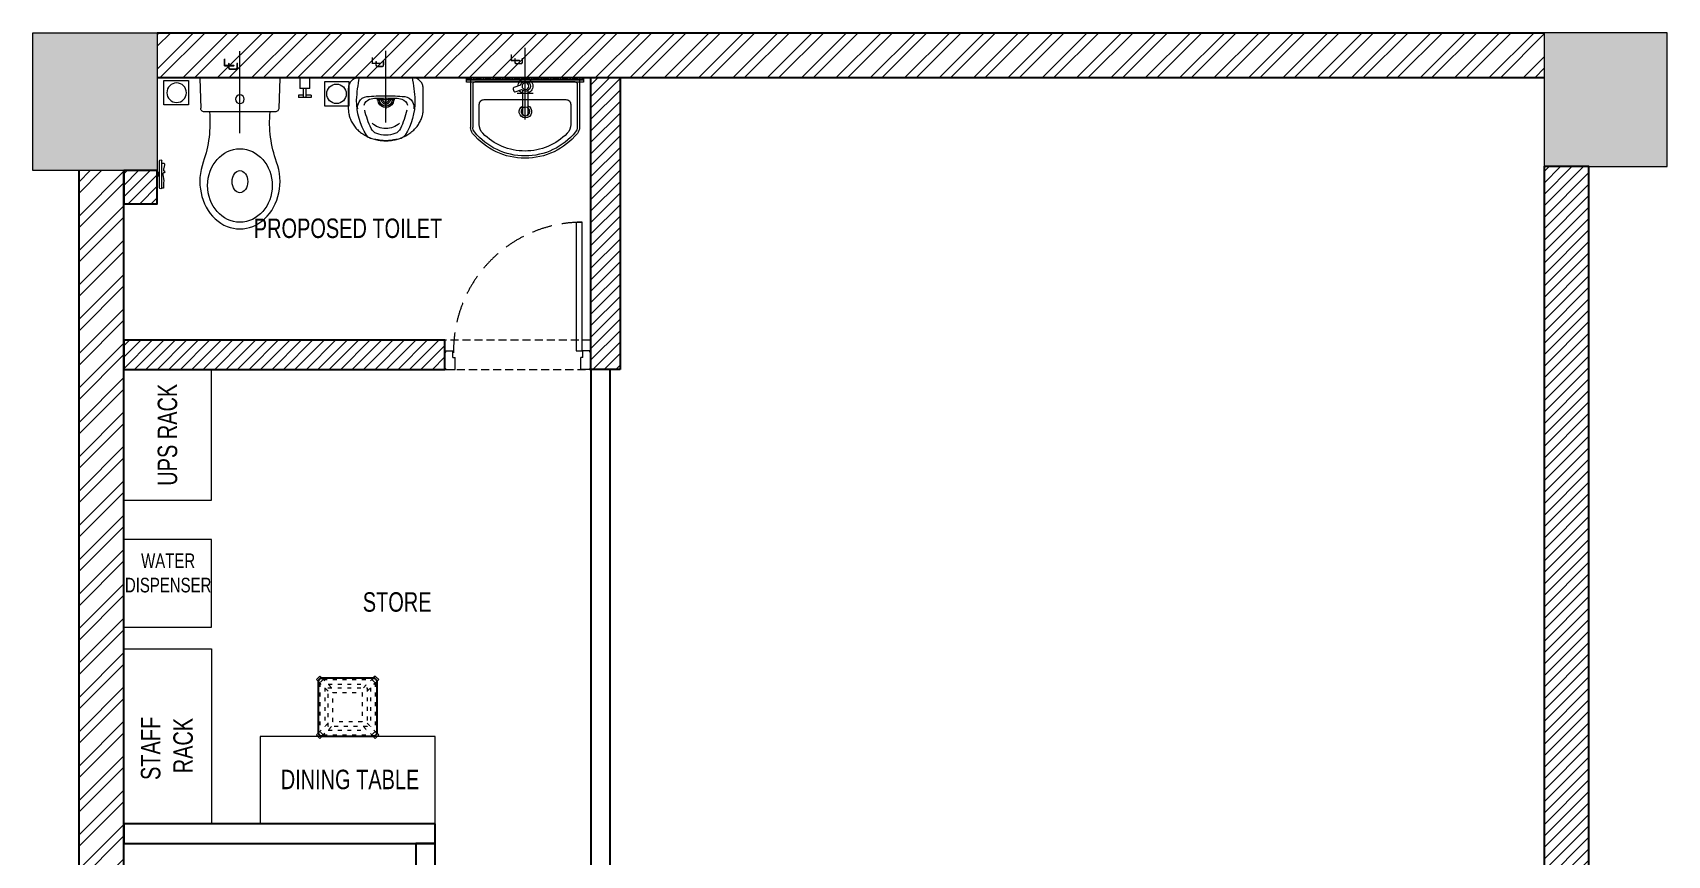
# Model space of a CAD drawing. Header units: feet. Extents: x 2962375 to 2970774, y -5767548 to -5746399.
# Drawn here: x 2962375 to 2970774, y -5750624 to -5746399 of the extents above; entities that cross this region are included whole.
import ezdxf

# ---------------------------------------------------------------- set-up
doc = ezdxf.new("R2010")
doc.units = ezdxf.units.FT
doc.header["$LTSCALE"] = 33
doc.header["$MEASUREMENT"] = 0
for name, pattern in [('a_p6_plan_L18$0$HIDDEN', [0.375, 0.25, -0.125]), ('ACAD_ISO03W100', [30, 12, -18]), ('CENTER', [2, 1.25, -0.25, 0.25, -0.25]), ('DOT2', [0.125, 0, -0.125]), ('HIDDEN', [9.525, 6.35, -3.175]), ('HIDDEN2', [4.7625, 3.175, -1.5875])]:
    doc.linetypes.add(name, pattern=pattern)
for name, color, linetype, lineweight in [('A-COL', 243, 'Continuous', 9), ('centerline-toilets', 2, 'CENTER', 13), ('column hatch', 5, 'Continuous', 0), ('Door', 2, 'Continuous', 13), ('ele', 252, 'Continuous', 13), ('Fhitting', 152, 'Continuous', 30), ('LENS-CURTAIN', 5, 'a_p6_plan_L18$0$HIDDEN', 9), ('LENS-DIM', 252, 'Continuous', 5), ('LENS-DOOR', 34, 'Continuous', 20), ('LENS-PARTITION', 21, 'Continuous', 25), ('LENS-TEXT', 31, 'Continuous', 5), ('LK-FF&E WALL', 1, 'Continuous', 9), ('LN-ELEVATION-1', 81, 'Continuous', 25), ('LN-ELEVATION-3', 125, 'Continuous', 18), ('LN-ELEVATION-5', 167, 'Continuous', 5), ('LN-HATCH', 251, 'Continuous', 0), ('Mirror', 150, 'Continuous', 20), ('Panelling', 65, 'Continuous', 18), ('PARTITION', 22, 'Continuous', 30), ('Toilet', 5, 'Continuous', 9)]:
    doc.layers.add(name, color=color, linetype=linetype, lineweight=lineweight)
doc.layers.add('A-WALL', color=1, linetype='Continuous')
doc.styles.add('LK TXT', font='GILC____.TTF', dxfattribs={"height": 100})
doc.styles.get("Standard").update_dxf_attribs({"font": 'GILC____.TTF'})

# ---------------------------------------------------------------- blocks, each defined once
blk = doc.blocks.new('Stool')
at = {"layer": 'LN-ELEVATION-1', "ltscale": 0.5}
blk.add_lwpolyline([(-130, 300), (130, 300, -0.414214), (150, 280), (150, 20, -0.414214), (130, 0), (-130, 0, -0.414214), (-150, 20), (-150, 280, -0.414214)], format="xyb", close=True, dxfattribs=at)
at = {"layer": 'LN-ELEVATION-3', "linetype": 'ACAD_ISO03W100', "ltscale": 0.05}
for p, q in [((-100, 232.3), (-142.4, 274.7)), ((-142.4, 274.7), (-142.4, 25.3)), ((-82.3, 250), (-124.7, 292.4)), ((-124.7, 292.4), (124.7, 292.4)), ((-99.7, 267.4), (99.7, 267.4)), ((82.3, 250), (124.7, 292.4)), ((100, 232.3), (142.4, 274.7)), ((142.4, 274.7), (142.4, 25.3)), ((-117.4, 249.7), (-117.4, 50.3)), ((117.4, 249.7), (117.4, 50.3)), ((-100, 67.7), (-142.4, 25.3)), ((-82.3, 50), (-124.7, 7.6)), ((-124.7, 7.6), (124.7, 7.6)), ((-99.7, 32.6), (99.7, 32.6)), ((82.3, 50), (124.7, 7.6)), ((100, 67.7), (142.4, 25.3))]:
    blk.add_line(p, q, dxfattribs=at)
for points in [[(-132.2, 299.9), (-124.7, 292.4), (-142.4, 274.7), (-149.9, 282.2)], [(132.2, 299.9), (124.7, 292.4), (142.4, 274.7), (149.9, 282.2)], [(-132.2, 0.1), (-124.7, 7.6), (-142.4, 25.3), (-149.9, 17.8)], [(132.2, 0.1), (124.7, 7.6), (142.4, 25.3), (149.9, 17.8)]]:
    blk.add_lwpolyline(points, dxfattribs=at)
for points in [[(-100, 250), (100, 250), (100, 50), (-100, 50)], [(-75, 225), (75, 225), (75, 75), (-75, 75)]]:
    blk.add_lwpolyline(points, close=True, dxfattribs=at)
at = {"layer": 'LN-ELEVATION-5', "ltscale": 0.5}
for points in [[(-149.9, 282.2), (-160.1, 292.4), (-142.4, 310.1), (-132.2, 299.9)], [(149.9, 282.2), (160.1, 292.4), (142.4, 310.1), (132.2, 299.9)], [(-149.9, 17.8), (-160.1, 7.6), (-142.4, -10.1), (-132.2, 0.1)], [(149.9, 17.8), (160.1, 7.6), (142.4, -10.1), (132.2, 0.1)]]:
    blk.add_lwpolyline(points, dxfattribs=at)
blk = doc.blocks.new('Wash Basin')
at = {"layer": 'PARTITION', "lineweight": 9}
h = blk.add_hatch(dxfattribs=at)
h.set_pattern_fill('ANSI38', color=256, scale=70, angle=990, style=0, double=1)
h.set_pattern_definition([(315, (-64.7135, -33.325), (6.18718, 6.18718), []), (45, (-64.7135, -33.325), (6.18718, 18.56155), [21.875, -13.125])])
h.paths.add_polyline_path([(300.1, -22), (-300.1, -22), (-300.1, -34), (300.1, -34)])
at = {"layer": 'centerline-toilets', "linetype": 'HIDDEN', "ltscale": 10}
blk.add_line((0, -238.1), (0, 129.8), dxfattribs=at)
at = {"layer": 'Mirror', "ltscale": 0.5}
blk.add_lwpolyline([(-300.1, -34), (-300.1, -46), (300.1, -46), (300.1, -34)], close=True, dxfattribs=at)
at = {"layer": 'Panelling', "lineweight": 9}
blk.add_lwpolyline([(-300.1, -22), (-300.1, -34), (300.1, -34), (300.1, -22)], close=True, dxfattribs=at)
at = {"layer": 'Toilet', "ltscale": 100}
for p, q in [((-280, -32), (-280, -278.3)), ((-270, -22), (270, -22)), ((-268, -55), (-268, -278.3)), ((-258, -45), (258, -45)), ((268, -55), (268, -278.3)), ((280, -32), (280, -278.3)), ((-14.8, -88.6), (-14.6, -207.9)), ((11, -207.9), (10.8, -88.6))]:
    blk.add_line(p, q, dxfattribs=at)
blk.add_lwpolyline([(23.1, -61.6), (57.7, -73.5, -0.414214), (61.4, -81.2), (57.5, -92.5, -0.414214), (49.9, -96.2), (16.1, -84.6)], format="xyb", dxfattribs=at)
blk.add_lwpolyline([(-235, -264, 0.191896), (-217.2, -308.7, 0.420236), (217.2, -308.7, 0.191896), (235, -264), (235, -160.5, 0.414214), (210, -135.5), (-210, -135.5, 0.414214), (-235, -160.5)], format="xyb", close=True, dxfattribs=at)
blk.add_lwpolyline([(40.7, -103.2), (-41.1, -103.2)], dxfattribs=at)
for centre, radius in [((-2, -66.5), 17.5), ((-2, -196.8), 22.5)]:
    blk.add_circle(centre, radius, dxfattribs=at)
for centre, radius, start, end in [((-270, -32), 10, 90, 180), ((-258, -55), 10, 90, 180), ((258, -55), 10, 0, 90), ((270, -32), 10, 0, 90), ((-2, -197.1), 32.1, 113.08975, 66.24598), ((-2, -196.8), 20.5, 128.04034, 237.28993), ((-2, -196.8), 20.5, 304.47329, 50.73323), ((-230, -278.3), 50, 180, 218.44606), ((0, -89.3), 347.7, 219.28258, 320.71742), ((-230, -278.3), 38, 180, 218.44606), ((0, -89.3), 335.7, 219.31295, 320.68705), ((230, -278.3), 38, 321.55394, 0), ((230, -278.3), 50, 321.55394, 0)]:
    blk.add_arc(centre, radius, start, end, dxfattribs=at)
for centre, major_axis, start_param, end_param in [((-2, -66.5), (0, 38.3), 4.720493, 9.081982), ((-2, -66.5), (-0.2, -25.6), 1.769108, 7.074098), ((-2, -66.5), (0, 38.3), 3.484555, 4.083576), ((-1.8, -207.9), (-9.04, 9.04), 0.785398, 3.926991)]:
    blk.add_ellipse(centre, major_axis=major_axis, ratio=1, start_param=start_param, end_param=end_param, dxfattribs=at)
at = {"layer": 'centerline-toilets', "linetype": 'DOT2', "insert": (33.3, 61.8), "char_height": 75, "width": 495.827, "attachment_point": 5, "rotation": 90}
blk.add_mtext('{\\fISOCPEUR|b0|i0|c0|p34;℄}', dxfattribs=at)
blk = doc.blocks.new('DLF-RSP-AR-CD-DWG-4DT-3113$0$X-TYPICAL TOILET UPPER FLOORS - 02$0$urinals')
at = {"layer": 'Toilet'}
for p, q in [((0, -15.6), (0, 8.3)), ((-46.1, -115), (46.1, -115)), ((0, -105.4), (0, -161.1))]:
    blk.add_line(p, q, dxfattribs=at)
blk.add_lwpolyline([(135, 0), (-135, 0, 0.036949), (-150, -116.2, 0.138094), (-99.8, -297.1, 0.221721), (-52, -317.9, 0.062656), (0, -325, 0.062656), (52, -317.9, 0.221721), (99.8, -297.1, 0.138094), (150, -116.2, 0.036949)], format="xyb", close=True, dxfattribs=at)
for centre, radius, start, end in [((-91, -152.7), 53.8, 148.48683, 188.64011), ((-94.3, -144.9), 47.1, 93.37082, 154.48244), ((-71.4, -149.9), 40.2, 106.70156, 169.72504), ((3.2, -1238.2), 1144.7, 90.16247, 95.02645), ((-50.5, -225.3), 118.5, 89.54541, 105.88575), ((-0.1, -996.2), 890.8, 89.99178, 93.18195), ((0, -115), 40, 167.42797, 12.57203), ((0, -115), 33, 164.1814, 15.8186), ((0, -115), 32, 163.60493, 16.39507), ((0, -115), 22.6, 155.66533, 24.33467), ((0, -115), 14.7, 139.91088, 40.08912), ((-3.2, -1238.2), 1144.7, 84.97355, 89.83753), ((0.1, -996.2), 890.8, 86.81805, 90.00822), ((50.5, -225.3), 118.5, 74.11425, 90.45459), ((71.4, -149.9), 40.2, 10.27496, 73.29844), ((94.3, -144.9), 47.1, 25.51756, 86.62918), ((91, -152.7), 53.8, 351.35989, 31.51317), ((413.9, -38.4), 538.2, 193.99399, 204.56321), ((-1.6, -165.3), 97.6, 225, 270.9552), ((1.6, -165.3), 97.6, 269.0448, 315), ((-413.9, -38.4), 538.2, 335.43679, 346.00601), ((-30.1, -241.3), 50, 204.56321, 250.46064), ((-1.5, -160.9), 135.4, 250.46064, 270.64918), ((1.5, -160.9), 135.4, 269.35082, 289.53936), ((30.1, -241.3), 50, 289.53936, 335.43679)]:
    blk.add_arc(centre, radius, start, end, dxfattribs=at)
blk.add_open_spline([(135, 0), (105.3, 0), (75.7, 0), (-13.3, 0), (-72.7, 0), (-132.7, 0), (-133.4, 0), (-134.3, 0), (-134.5, 0), (-134.7, 0), (-134.9, 0), (-135, 0), (-135, 0), (-135, 0), (-135, 0), (-135, 0), (-135, 0), (-135.1, 0), (-135.1, 0), (-135.2, 0), (-135.2, 0), (-135.3, 0), (-135.4, 0), (-135.7, 0), (-135.8, 0), (-136.4, 0), (-136.7, 0), (-137.7, -0.1), (-138.4, -0.1), (-140.5, -0.2), (-141.9, -0.4), (-146.2, -1), (-149, -1.7), (-154.8, -3.4), (-157.6, -4.5), (-163.1, -7.3), (-165.8, -8.9), (-171, -12.5), (-173.4, -14.6), (-177.9, -19.1), (-180, -21.5), (-183.6, -26.7), (-185.2, -29.4), (-188, -34.9), (-189.1, -37.8), (-190.8, -43.5), (-191.5, -46.3), (-192, -49.8), (-192.1, -50.5), (-192.3, -52.5), (-192.4, -53.8), (-192.5, -55.7), (-192.5, -56.2), (-192.5, -56.9), (-192.5, -57), (-192.5, -57.2), (-192.5, -57.3), (-192.5, -57.4), (-192.5, -57.4), (-192.5, -57.5), (-192.5, -57.5), (-192.5, -57.5), (-192.5, -57.6), (-192.5, -57.7), (-192.5, -57.8), (-192.5, -57.9), (-192.5, -58.1), (-192.5, -58.4), (-192.5, -58.6), (-192.5, -59.3), (-192.5, -59.7), (-192.5, -61), (-192.5, -61.9), (-192.5, -64.6), (-192.5, -66.4), (-192.5, -71.7), (-192.5, -75.2), (-192.5, -85.8), (-192.5, -92.9), (-192.5, -114.2), (-192.5, -128.4), (-192.5, -146.1), (-192.5, -144.6), (-192.5, -149.2), (-192.5, -150.3), (-192.5, -153.7), (-192.5, -156), (-192.5, -158.5), (-192.5, -158.8), (-192.5, -159.2), (-192.5, -159.4), (-192.5, -159.7), (-192.5, -159.8), (-192.5, -159.9), (-192.5, -160), (-192.5, -160), (-192.5, -160), (-192.5, -160.1), (-192.5, -160.1), (-192.5, -160.2), (-192.5, -160.3), (-192.5, -160.5), (-192.5, -160.6), (-192.5, -161), (-192.5, -161.2), (-192.5, -161.9), (-192.5, -162.4), (-192.4, -163.9), (-192.4, -164.9), (-192.3, -167.8), (-192.2, -169.8), (-191.7, -175.8), (-191.2, -179.9), (-189.3, -190.9), (-187.5, -198), (-182.8, -212.2), (-179.9, -219.2), (-172.8, -233.1), (-168.7, -239.9), (-159.3, -253), (-154, -259.4), (-142.4, -271.4), (-136, -277), (-122.6, -287.5), (-115.4, -292.3), (-100.5, -300.9), (-92.8, -304.8), (-76.9, -311.5), (-68.8, -314.3), (-52.5, -318.9), (-44.4, -320.7), (-28.1, -323.4), (-20, -324.2), (-9.4, -324.8), (-6.7, -324.9), (-2.5, -325), (-1, -325), (2, -325), (3.6, -325), (8.2, -324.9), (11.3, -324.7), (20.7, -324.1), (27, -323.5), (41.8, -321.2), (50.2, -319.5), (67, -314.9), (75.4, -312), (91.8, -305.3), (99.8, -301.4), (115.1, -292.5), (122.5, -287.5), (136.4, -276.8), (142.9, -270.9), (154.7, -258.5), (160.1, -252), (169.7, -238.4), (173.8, -231.3), (180.9, -217), (183.8, -209.7), (188.3, -195.1), (189.9, -187.8), (191.2, -179.3), (191.4, -178), (191.8, -174.1), (192.1, -171.5), (192.3, -167.9), (192.3, -166.9), (192.5, -164), (192.5, -162), (192.5, -160), (192.5, -159.9), (192.5, -159.8), (192.5, -159.7), (192.5, -159.5), (192.5, -159.4), (192.5, -159), (192.5, -158.8), (192.5, -158), (192.5, -157.5), (192.5, -155.9), (192.5, -154.9), (192.5, -151.8), (192.5, -149.7), (192.5, -143.5), (192.5, -144.3), (192.5, -131.9), (192.5, -123.6), (192.5, -98.8), (192.5, -82.2), (192.5, -64.8), (192.5, -64), (192.5, -61.5), (192.5, -59.9), (192.5, -58), (192.5, -57.8), (192.5, -57.5), (192.5, -57.5), (192.5, -57.4), (192.5, -57.4), (192.5, -57.4), (192.5, -57.3), (192.5, -57.2), (192.5, -57.2), (192.5, -57), (192.5, -56.8), (192.5, -56.4), (192.5, -56.1), (192.5, -55.3), (192.4, -54.7), (192.3, -53), (192.2, -51.9), (191.8, -48.4), (191.4, -46), (190, -40.4), (188.9, -37.2), (186.1, -30.8), (184.3, -27.7), (180.2, -21.8), (177.9, -19.1), (172.8, -14), (170, -11.7), (164, -7.7), (160.9, -6.1), (154.5, -3.3), (151.3, -2.3), (144.8, -0.7), (141.6, -0.3), (137.3, 0), (136.1, 0), (135, 0)], degree=3, knots=[0, 0, 0, 0, 0.329607, 0.329607, 0.988822, 0.988822, 0.996691, 0.996691, 0.998638, 0.998638, 0.99992, 0.99992, 1.000227, 1.000227, 1.000534, 1.000534, 1.001148, 1.001148, 1.002375, 1.002375, 1.00483, 1.00483, 1.009739, 1.009739, 1.019558, 1.019558, 1.039196, 1.039196, 1.078472, 1.078472, 1.157024, 1.157024, 1.314128, 1.314128, 1.471232, 1.471232, 1.628335, 1.628335, 1.785439, 1.785439, 1.942543, 1.942543, 2.099647, 2.099647, 2.256751, 2.256751, 2.413855, 2.413855, 2.450944, 2.450944, 2.525122, 2.525122, 2.556641, 2.556641, 2.563699, 2.563699, 2.567479, 2.567479, 2.57001, 2.57001, 2.570783, 2.570783, 2.572328, 2.572328, 2.573873, 2.573873, 2.576964, 2.576964, 2.583145, 2.583145, 2.595507, 2.595507, 2.620232, 2.620232, 2.669681, 2.669681, 2.76858, 2.76858, 2.966376, 2.966376, 3.36197, 3.36197, 3.45996, 3.45996, 3.491387, 3.491387, 3.554241, 3.554241, 3.562213, 3.562213, 3.566829, 3.566829, 3.570018, 3.570018, 3.570684, 3.570684, 3.571294, 3.571294, 3.571904, 3.571904, 3.573124, 3.573124, 3.575564, 3.575564, 3.580444, 3.580444, 3.590203, 3.590203, 3.609723, 3.609723, 3.648762, 3.648762, 3.72684, 3.72684, 3.861362, 3.861362, 3.995884, 3.995884, 4.130406, 4.130406, 4.264928, 4.264928, 4.39945, 4.39945, 4.533972, 4.533972, 4.668494, 4.668494, 4.803016, 4.803016, 4.937539, 4.937539, 5.072061, 5.072061, 5.118026, 5.118026, 5.144558, 5.144558, 5.17109, 5.17109, 5.224154, 5.224154, 5.330281, 5.330281, 5.468863, 5.468863, 5.607445, 5.607445, 5.746027, 5.746027, 5.884609, 5.884609, 6.023191, 6.023191, 6.161773, 6.161773, 6.300355, 6.300355, 6.438937, 6.438937, 6.577519, 6.577519, 6.602876, 6.602876, 6.653589, 6.653589, 6.673028, 6.673028, 6.711906, 6.711906, 6.713712, 6.713712, 6.715518, 6.715518, 6.719129, 6.719129, 6.726351, 6.726351, 6.740796, 6.740796, 6.769686, 6.769686, 6.827466, 6.827466, 6.943027, 6.943027, 7.174147, 7.174147, 7.636387, 7.636387, 7.659394, 7.659394, 7.705407, 7.705407, 7.71212, 7.71212, 7.713128, 7.713128, 7.714137, 7.714137, 7.716153, 7.716153, 7.720185, 7.720185, 7.728249, 7.728249, 7.744378, 7.744378, 7.776636, 7.776636, 7.841152, 7.841152, 7.970184, 7.970184, 8.14844, 8.14844, 8.326696, 8.326696, 8.504953, 8.504953, 8.683209, 8.683209, 8.861465, 8.861465, 9.039722, 9.039722, 9.217978, 9.217978, 9.283185, 9.283185, 9.283185, 9.283185], dxfattribs=at)
blk = doc.blocks.new('jALI')
at = {"layer": 'Toilet', "ltscale": 5}
h = blk.add_hatch(dxfattribs=at)
h.set_pattern_fill('HEX', color=256, scale=50, angle=135, double=1)
h.set_pattern_definition([(135, (-344825.863, 460708.187), (-7.65465545, -7.65465545), [6.25, -12.5]), (255, (-344825.863, 460708.187), (10.4564538, -2.80179835), [6.25, -12.5]), (195, (-344830.282, 460712.606), (2.80179835, -10.4564538), [6.25, -12.5])])
edge = h.paths.add_edge_path()
edge.add_arc((-393187.5, 163647.6), 50, -90, 270)
blk.add_lwpolyline([(-393249.5, 163581.9), (-393125.5, 163581.9), (-393125.5, 163709.4), (-393249.5, 163709.4)], close=True, dxfattribs=at)
blk.add_circle((-393187.5, 163647.6), 50, dxfattribs=at)
blk = doc.blocks.new('Urinal')
at = {"layer": 'centerline-toilets', "linetype": 'HIDDEN', "ltscale": 10}
blk.add_line((0, 230.9), (0, -137), dxfattribs=at)
at = {"layer": 'Fhitting', "lineweight": 0, "ltscale": 0.5, "rotation": 180}
blk.add_blockref('DLF-RSP-AR-CD-DWG-4DT-3113$0$X-TYPICAL TOILET UPPER FLOORS - 02$0$urinals', (0, 0), dxfattribs=at)
at = {"layer": 'Fhitting', "lineweight": 0, "ltscale": 0.5, "xscale": -1, "rotation": 90}
blk.add_blockref('jALI', (163394.4, -393103.5), dxfattribs=at)
at = {"layer": 'centerline-toilets', "linetype": 'DOT2', "insert": (-31.4, -69), "char_height": 75, "width": 495.827, "attachment_point": 5, "rotation": 270}
blk.add_mtext('{\\fISOCPEUR|b0|i0|c0|p34;℄}', dxfattribs=at)
blk = doc.blocks.new('WC')
at = {"layer": 'centerline-toilets', "linetype": 'HIDDEN', "ltscale": 10}
blk.add_line((0, 286.3), (0, -134.7), dxfattribs=at)
at = {"layer": 'Toilet'}
for p, q in [((-418.8, 506.9), (-424.8, 506.9)), ((-424.8, 506.9), (-424.8, 488.9)), ((-418.8, 506.9), (-418.8, 488.9)), ((-412.8, 566.9), (-412.8, 428.9)), ((-400.8, 566.9), (-400.8, 428.9)), ((-418.8, 488.9), (-424.8, 488.9)), ((-418.8, 503.9), (-412.8, 503.9)), ((-418.8, 491.9), (-412.8, 491.9)), ((180.6, 176.8), (-182.6, 176.8)), ((-205.8, 5.9), (-201.7, 157.2)), ((205.8, 5.9), (199.8, 157.2)), ((-200.1, 0), (200.1, 0))]:
    blk.add_line(p, q, dxfattribs=at)
at = {"layer": 'Toilet', "ltscale": 100}
for p, q in [((366.1, 103), (300.3, 103)), ((300.3, 91.5), (300.3, 103)), ((326.3, 91.5), (300.3, 91.5)), ((326.3, 103), (326.3, 57.2)), ((340.1, 103), (340.1, 57.2)), ((366.1, 91.5), (340.1, 91.5)), ((366.1, 91.5), (366.1, 103)), ((307.2, 0), (307.2, 57.2)), ((359.2, 57.2), (307.2, 57.2)), ((359.2, 57.2), (359.2, 0)), ((359.2, 0), (307.2, 0))]:
    blk.add_line(p, q, dxfattribs=at)
at = {"layer": 'Toilet'}
blk.add_circle((-0.3, 111.6), 22.9, dxfattribs=at)
for centre, radius, start, end in [((-406.8, 566.9), 6, 0, 180), ((-406.8, 428.9), 6, 180, 0), ((-776.4, 231.1), 622.3, 354.997, 19.06186), ((776, 226.4), 623.4, 160.51959, 184.56168), ((-182.4, 157.5), 19.3, 90.35094, 180.89813), ((180.5, 157.5), 19.3, 359.10187, 89.64906), ((-200.1, 5.7), 5.72, 177.95459, 270), ((200.1, 5.7), 5.72, 270, 2.04541)]:
    blk.add_arc(centre, radius, start, end, dxfattribs=at)
at = {"layer": 'Toilet', "extrusion": (0, 0, -1)}
for centre, major_axis, ratio, start_param, end_param in [((0, 533.5), (0, -244.6), 0.842028, 7.436326, 11.41323), ((0, 535.1), (0, -57.2), 0.7, 1.570796326794896, 7.853981633974482)]:
    blk.add_ellipse(centre, major_axis=major_axis, ratio=ratio, start_param=start_param, end_param=end_param, dxfattribs=at)
blk.add_ellipse((0, 555), major_axis=(0, -188.8), ratio=0.878788, dxfattribs=at)
at = {"layer": 'Toilet'}
blk.add_open_spline([(-400.8, 441), (-397.1, 440.5), (-384.3, 439), (-389, 459.3), (-395.6, 479.8), (-385.6, 478), (-385.9, 491.3), (-402.7, 487.2), (-384.8, 532.1), (-395.5, 546.6), (-390.9, 570.2), (-397.2, 568.8), (-400.8, 568)], degree=3, knots=[0, 0, 0, 0, 9.744972, 33.823887, 47.583551, 49.497915, 60.560502, 63.822284, 93.508019, 135.756925, 141.904352, 150.301906, 150.301906, 150.301906, 150.301906], dxfattribs=at)
at = {"layer": 'Fhitting', "lineweight": 0, "ltscale": 0.5, "rotation": 270}
blk.add_blockref('jALI', (-163972.9, -393109.2), dxfattribs=at)
at = {"layer": 'centerline-toilets', "linetype": 'DOT2', "insert": (-35.9, -56.9), "char_height": 85.827, "width": 567.402, "attachment_point": 5, "rotation": 270}
blk.add_mtext('{\\fISOCPEUR|b0|i0|c0|p34;℄}', dxfattribs=at)
blk = doc.blocks.new('*U49')
at = {"layer": 'LENS-DOOR'}
for p, q in [((548121.7, 1779235.3), (548121.7, 1778573.8)), ((548121.7, 1779235.3), (548153, 1779235.3)), ((548153, 1778573.8), (548153, 1779235.3)), ((547452.5, 1778573.8), (547488.9, 1778573.8)), ((547452.5, 1778568.6), (547452.5, 1778573.8)), ((547488.9, 1778539.9), (547488.9, 1778573.8)), ((548121.7, 1778573.8), (548153, 1778573.8)), ((548192.1, 1778573.8), (548155.6, 1778573.8)), ((548155.6, 1778539.9), (548155.6, 1778573.8)), ((548192.1, 1778568.6), (548192.1, 1778573.8)), ((547447.3, 1778568.6), (547452.5, 1778568.6)), ((547447.3, 1778484.1), (547447.3, 1778568.6)), ((547488.9, 1778539.9), (547499.3, 1778539.9)), ((547499.3, 1778478.9), (547499.3, 1778539.9)), ((548145.2, 1778478.9), (548145.2, 1778539.9)), ((548155.6, 1778539.9), (548145.2, 1778539.9)), ((548197.3, 1778568.6), (548192.1, 1778568.6)), ((548197.3, 1778484.1), (548197.3, 1778568.6)), ((547447.3, 1778484.1), (547452.5, 1778484.1)), ((547452.5, 1778478.9), (547452.5, 1778484.1)), ((547452.5, 1778478.9), (547499.3, 1778478.9)), ((548192.1, 1778478.9), (548145.2, 1778478.9)), ((548192.1, 1778478.9), (548192.1, 1778484.1)), ((548197.3, 1778484.1), (548192.1, 1778484.1))]:
    blk.add_line(p, q, dxfattribs=at)
at = {"layer": 'LENS-DOOR', "color": 7, "linetype": 'HIDDEN2'}
blk.add_ellipse((548153, 1778573.8), major_axis=(-661.5, 0), ratio=1, start_param=-1.570791, end_param=0.051209, dxfattribs=at)
blk = doc.blocks.new('A$C85344c99')
at = {"layer": 'column hatch'}
h = blk.add_hatch(color=8, dxfattribs=at)
h.dxf.hatch_style = 1
h.paths.add_polyline_path([(-3036.2, -20205.8), (-2376.2, -20205.8), (-2376.2, -19540.8), (-2806.2, -19540.8), (-3036.2, -19540.8)])
h.paths.add_polyline_path([(-3036.2, -13800.8), (-2382.2, -13800.8), (-2382.2, -13140.8), (-3036.2, -13140.8)])
h.paths.add_polyline_path([(-3036.2, -7407.8), (-2380.2, -7407.8), (-2380.2, -6752.8), (-3036.2, -6752.8)])
h.paths.add_polyline_path([(-3036.2, 205.2), (-2396.2, 205.2), (-2396.2, 913.2), (-3036.2, 913.2)])
h.paths.add_polyline_path([(4730.8, 225.2), (4959.8, 225.2), (5362.8, 225.2), (5362.8, 913.2), (4730.8, 913.2)])
h.paths.add_polyline_path([(4729.8, -7424.8), (4959.8, -7424.8), (5361.8, -7424.8), (5361.8, -6774.8), (4729.8, -6774.8)])
h.paths.add_polyline_path([(4729.8, -13815.8), (4959.8, -13815.8), (5362.8, -13815.8), (5362.8, -13131.8), (4729.8, -13131.8)])
h.paths.add_polyline_path([(4729.8, -20205.8), (4773.8, -20205.8), (5362.8, -20205.8), (5362.8, -19542.8), (4729.8, -19542.8)])
at = {"layer": 'LN-HATCH'}
h = blk.add_hatch(dxfattribs=at)
h.set_pattern_fill('ANSI32', color=256, scale=333, angle=180)
h.set_pattern_definition([(225, (-5558163.12, 5269426.98), (88.2999593, -88.2999593), []), (225, (-5558221.99, 5269426.98), (88.2999593, -88.2999593), [])])
h.paths.add_polyline_path([(-2806.2, -19540.8), (-2576.2, -19540.8), (-2576.2, -13800.8), (-2806.2, -13800.8)])
h.paths.add_polyline_path([(-2798.2, -13140.8), (-2568.2, -13140.8), (-2568.2, -7407.8), (-2798.2, -7407.8)])
h.paths.add_polyline_path([(-2798.2, -6752.8), (-2568.2, -6752.8), (-2568.2, 205.2), (-2798.2, 205.2)])
h.paths.add_polyline_path([(-2396.2, 683.2), (4730.8, 683.2), (4730.8, 913.2), (-2396.2, 913.2)])
h = blk.add_hatch(dxfattribs=at)
h.set_pattern_fill('ANSI31', color=256, scale=333, angle=180)
h.paths.add_polyline_path([(-918.2, -666.8), (-2568.2, -666.8), (-2568.2, -816.8), (-918.2, -816.8)])
h.paths.add_polyline_path([(-18.2, -816.8), (-168.2, -816.8), (-168.2, 683.2), (-18.2, 683.2)])
h = blk.add_hatch(dxfattribs=at)
h.set_pattern_fill('ANSI31', color=256, scale=333, angle=180)
h.paths.add_polyline_path([(-2396.2, 205.2), (-2568.2, 205.2), (-2568.2, 33.9), (-2396.2, 33.9)])
h = blk.add_hatch(dxfattribs=at)
h.set_pattern_fill('ANSI31', color=256, scale=333, angle=180)
h.set_pattern_definition([(225, (-5558163.12, 5269426.98), (29.43331977, -29.43331977), [])])
h.paths.add_polyline_path([(4729.8, -19542.8), (4959.8, -19542.8), (4959.8, -13815.8), (4729.8, -13815.8)])
h.paths.add_polyline_path([(4729.8, -13131.8), (4959.8, -13131.8), (4959.8, -7424.8), (4729.8, -7424.8)])
h.paths.add_polyline_path([(4729.8, -6774.8), (4959.8, -6774.8), (4959.8, 225.2), (4729.8, 225.2)])
at = {"layer": 'A-COL'}
for points in [[(-2396.2, 205.2), (-3036.2, 205.2), (-3036.2, 913.2), (-2396.2, 913.2)], [(4730.8, 913.2), (4730.8, 225.2), (5362.8, 225.2), (5362.8, 913.2)]]:
    blk.add_lwpolyline(points, close=True, dxfattribs=at)
at = {"layer": 'A-WALL'}
for points in [[(-2396.2, 913.2), (4730.8, 913.2)], [(-2396.2, 683.2), (4730.8, 683.2)], [(-2798.2, -6752.8), (-2798.2, 205.2)], [(-2568.2, -6752.8), (-2568.2, 205.2)]]:
    blk.add_lwpolyline(points, dxfattribs=at)
for points in [[(-18.2, -816.8), (-168.2, -816.8), (-168.2, 683.2), (-18.2, 683.2)], [(-2396.2, 205.2), (-2568.2, 205.2), (-2568.2, 33.9), (-2396.2, 33.9)], [(4729.8, -6774.8), (4959.8, -6774.8), (4959.8, 225.2), (4729.8, 225.2)], [(-918.2, -666.8), (-2568.2, -666.8), (-2568.2, -816.8), (-918.2, -816.8)]]:
    blk.add_lwpolyline(points, close=True, dxfattribs=at)
at = {"layer": 'LENS-CURTAIN', "ltscale": 5}
blk.add_lwpolyline([(-918.2, -816.8), (-168.2, -816.8), (-168.2, -666.8), (-918.2, -666.8)], close=True, dxfattribs=at)
at = {"layer": 'Door'}
blk.add_blockref('*U49', (-548365.5, -1779295.7), dxfattribs=at)
at = {"layer": 'ele', "color": 0, "lineweight": -2, "xscale": -1, "rotation": 180}
for name, p in [('WC', (-1971.4, 683.2)), ('Urinal', (-1221.9, 683.2))]:
    blk.add_blockref(name, p, dxfattribs=at)
at = {"layer": 'ele', "color": 0, "lineweight": -2, "xscale": -1}
blk.add_blockref('Wash Basin', (-506.5, 705.2), dxfattribs=at)

msp = doc.modelspace()

# ---------------------------------------------------------------- linework, layer by layer
at = {"layer": 'LENS-PARTITION'}
for points in [[(2965242.6, -5752213.5), (2965342.6, -5752213.5), (2965342.6, -5748128.5), (2965242.6, -5748128.5)], [(2964442.6, -5750463.5), (2962842.6, -5750463.5), (2962842.6, -5750563.5), (2964442.6, -5750563.5)], [(2964342.6, -5752213.5), (2964442.6, -5752213.5), (2964442.6, -5750563.5), (2964342.6, -5750563.5)]]:
    msp.add_lwpolyline(points, close=True, dxfattribs=at)
at = {"layer": 'LK-FF&E WALL'}
for points in [[(2963292.6, -5748799.4), (2963292.6, -5748128.5), (2962842.6, -5748128.5), (2962842.6, -5748799.4)], [(2962842.6, -5749452.9), (2963292.6, -5749452.9), (2963292.6, -5749002.9), (2962842.6, -5749002.9)], [(2963292.6, -5749563.5), (2963292.6, -5750463.5), (2962842.6, -5750463.5), (2962842.6, -5749563.5)], [(2963542.6, -5750463.5), (2964442.6, -5750463.5), (2964442.6, -5750013.5), (2963542.6, -5750013.5)]]:
    msp.add_lwpolyline(points, close=True, dxfattribs=at)

# ---------------------------------------------------------------- block references
at = {"layer": 'LENS-DIM', "color": 2}
msp.add_blockref('A$C85344c99', (2965410.8, -5747311.8), dxfattribs=at)
at = {"layer": 'LK-FF&E WALL'}
msp.add_blockref('Stool', (2963992.6, -5750013.5), dxfattribs=at)

# ---------------------------------------------------------------- texts
at = {"layer": 'LENS-TEXT', "color": 0, "linetype": 'Continuous', "ltscale": 3, "attachment_point": 5, "style": 'LK TXT'}
for s, width, gutter_width, insert, char_height in [('PROPOSED TOILET', 1086.788, 1, (2963994.9, -5747403.9), 100), ('WATER \\PDISPENSER', 264.162, 0.75, (2963070.6, -5749174.3), 75), ('STORE', 1086.788, 1, (2964247.3, -5749323.8), 100), ('DINING TABLE', 783.964, 1, (2964005.2, -5750235.5), 100)]:
    msp.add_mtext_dynamic_manual_height_columns(s, width=width, gutter_width=gutter_width, heights=[0], dxfattribs=dict(at, insert=insert, char_height=char_height))
at = {"layer": 'LENS-TEXT', "color": 0, "linetype": 'Continuous', "ltscale": 3, "char_height": 100, "attachment_point": 5, "rotation": 90, "style": 'LK TXT'}
for s, insert in [('UPS RACK', (2963067.6, -5748464)), ('STAFF\\P RACK', (2963064.6, -5750075.1))]:
    msp.add_mtext_dynamic_manual_height_columns(s, width=783.964, gutter_width=1, heights=[0], dxfattribs=dict(at, insert=insert))

doc.saveas('drawing.dxf')
